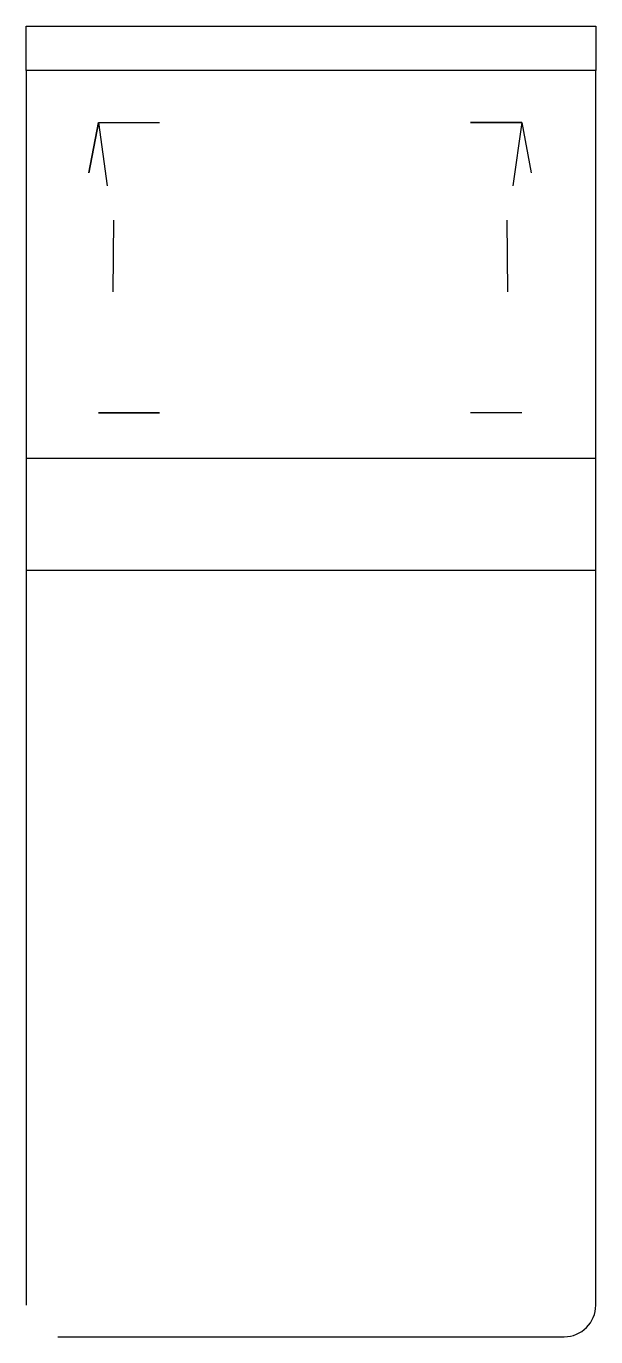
# Model space of a CAD drawing. Header units: inches. Extents: x 18503 to 19403, y 5339 to 7409.
import ezdxf

# ---------------------------------------------------------------- set-up
doc = ezdxf.new("R2010")
doc.units = ezdxf.units.IN
doc.header["$MEASUREMENT"] = 0
doc.layers.add('freecads.com', color=7, linetype='Continuous')

msp = doc.modelspace()

# ---------------------------------------------------------------- linework, layer by layer
at = {"layer": 'freecads.com'}
for p, q in [((18502.5, 7338.9), (18502.5, 7408.9)), ((18502.5, 7408.9), (19402.5, 7408.9)), ((19402.5, 7408.9), (19402.5, 7338.9)), ((19402.5, 7338.9), (18502.5, 7338.9)), ((18502.5, 7338.9), (18502.5, 5388.9)), ((19402.5, 7338.9), (18502.5, 7338.9)), ((19402.5, 5388.9), (19402.5, 7338.9)), ((18601.7, 7177.2), (18616.6, 7256.7)), ((18616.6, 7256.7), (18601.7, 7177.2)), ((18616.6, 7256.7), (18713.2, 7256.7)), ((18616.6, 7256.7), (18630.7, 7156.8)), ((18616.6, 7256.7), (18713.2, 7256.7)), ((19285.6, 7256.7), (19204.3, 7256.7)), ((19204.3, 7256.7), (19285.5, 7256.7)), ((19285.5, 7256.7), (19271.5, 7156.8)), ((19285.5, 7256.7), (19300.4, 7177.2)), ((19285.5, 7256.7), (19300.4, 7177.2)), ((18640.4, 7102.5), (18639.2, 6989.3)), ((19261.8, 7102.5), (19263, 6989.3)), ((18713.2, 6798.3), (18616.6, 6798.3)), ((18616.6, 6798.3), (18713.2, 6798.3)), ((19285.5, 6798.3), (19204.3, 6798.3)), ((19285.6, 6798.3), (19204.3, 6798.3)), ((19402.5, 6725.9), (18502.5, 6725.9)), ((19402.5, 6549.1), (18502.5, 6549.1)), ((18552.5, 5338.9), (19352.5, 5338.9))]:
    msp.add_line(p, q, dxfattribs=at)
msp.add_arc((19352.5, 5388.9), 50, 270, 0, dxfattribs=at)

doc.saveas('drawing.dxf')
